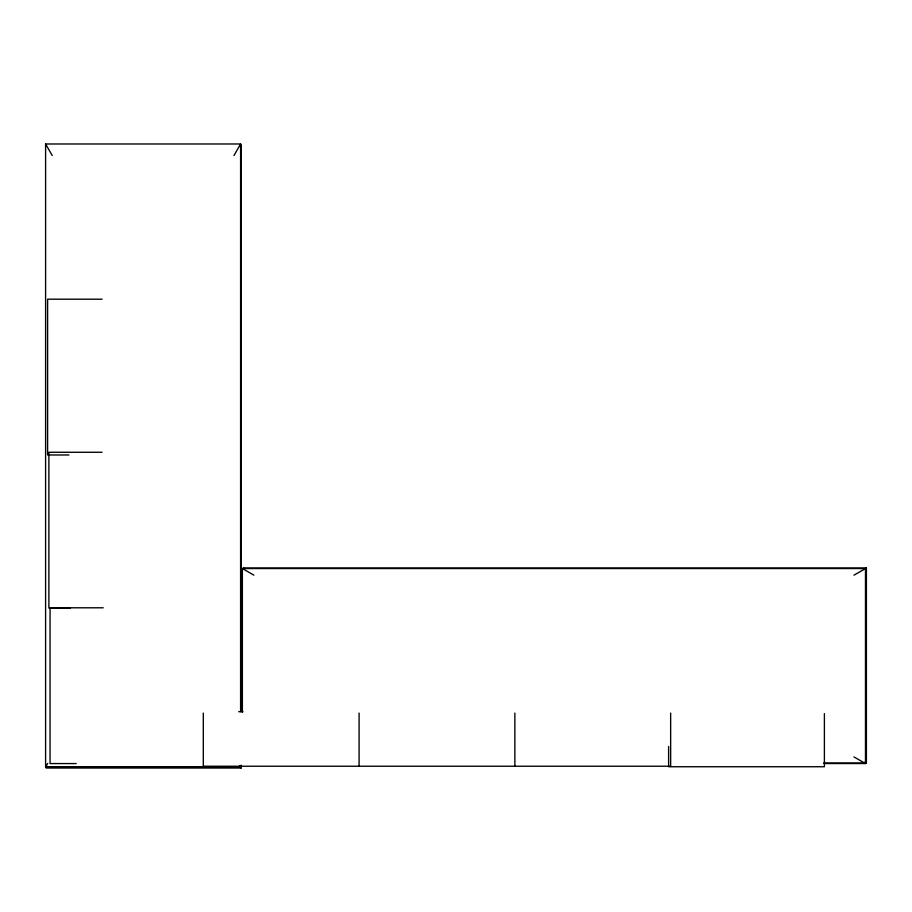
<?xml version="1.0" encoding="UTF-8"?>
<svg xmlns="http://www.w3.org/2000/svg" width="912" height="912" viewBox="0 0 912 912"><rect width="100%" height="100%" fill="white"/><g stroke="black" fill="none" stroke-linecap="round" stroke-linejoin="round"><path stroke-width="1.37" d="M233.974 155.519L240.597 143.982L45.6 143.982L45.6 767.106L240.677 767.106M240.221 146.422L241.099 144.894L241.099 711.109M45.6 767.106L47.766 763.344M46.979 766.49L46.102 768.018L241.099 768.018L241.099 765.168M853.963 575.164L866.4 568.039L866.4 763.036L823.718 763.036M102.133 299.193L47.606 299.193L47.606 454.974L68.959 454.974M102.053 452.272L48.895 452.272L48.895 608.053L70.247 608.053M866.4 568.039L243.276 568.039L244.359 568.655M242.375 712.295L242.375 568.541L865.488 568.541M103.216 607.791L50.057 607.791L50.057 763.572L76.175 763.572M238.716 711.713L242.957 711.713M824.231 763.538L865.488 763.538L865.488 568.461M203.308 766.24L670.651 766.24L670.651 713.081M47.527 766.684L203.308 766.684L203.308 713.081M864.872 762.158L866.4 763.036M853.963 756.914L865.488 763.538M242.375 568.541L253.901 575.164M45.6 143.982L52.223 155.519M239.822 765.761L241.099 768.018M824.391 713.594L824.391 766.741L668.61 766.741L668.61 746.483M514.87 713.081L514.87 766.24M359.089 713.081L359.089 766.24M240.597 143.982L240.597 711.622"/></g></svg>
